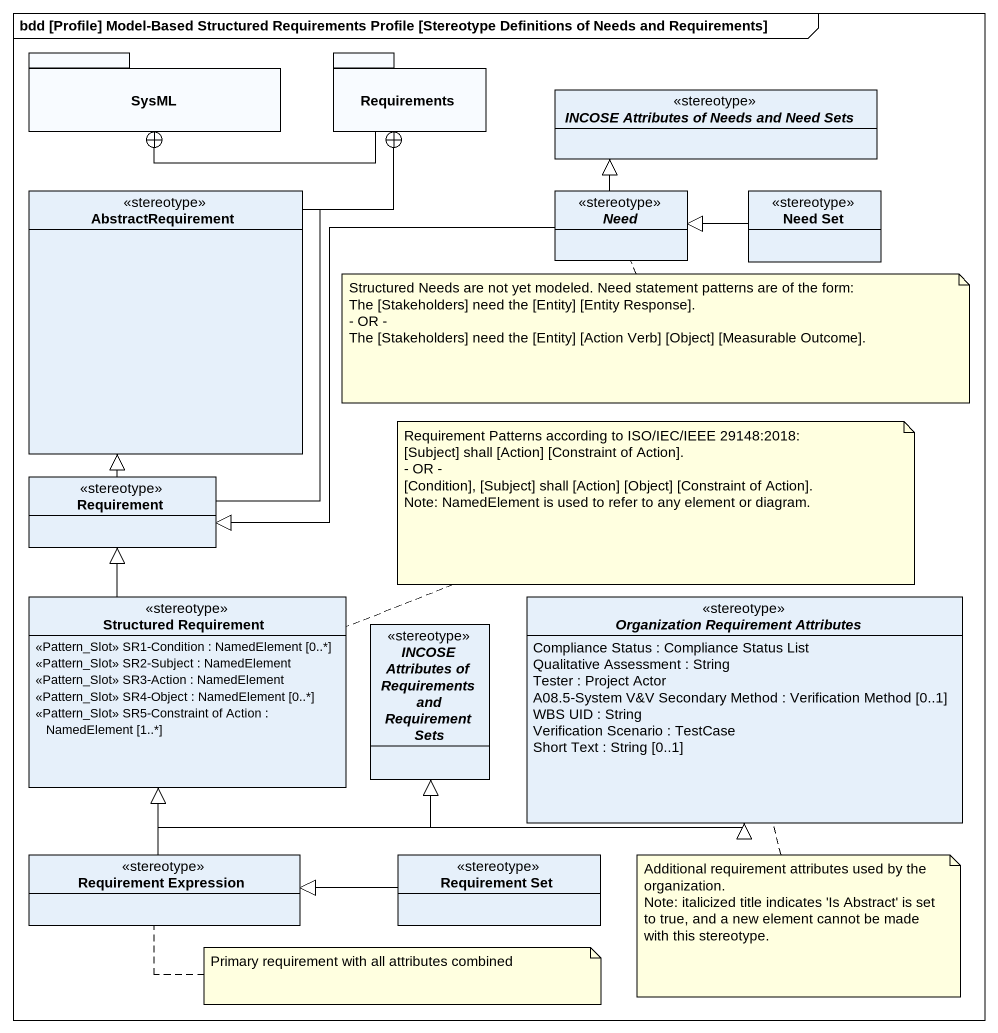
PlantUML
@startuml
mainframe bdd [Profile] Model-Based Structured Requirements Profile [Stereotype Definitions of Needs and Requirements]
hide circle
hide empty members
package SysML {
}
package Requirements {
}
abstract class "INCOSE Attributes of Needs and Need Sets" as INCOSE_Attributes_of_Needs <<stereotype>>
class AbstractRequirement <<stereotype>>
abstract class Need <<stereotype>>
class "Need Set" as Need_Set <<stereotype>>
class Requirement <<stereotype>>
class "Structured Requirement" as Structured_Requirement <<stereotype>> {
  <<Pattern_Slot>> SR1-Condition : NamedElement [0..*]
  <<Pattern_Slot>> SR2-Subject : NamedElement
  <<Pattern_Slot>> SR3-Action : NamedElement
  <<Pattern_Slot>> SR4-Object : NamedElement [0..*]
  <<Pattern_Slot>> SR5-Constraint of Action : NamedElement [1..*]
}
abstract class "INCOSE Attributes of Requirements and Requirement Sets" as INCOSE_Attributes_of <<stereotype>>
abstract class "Organization Requirement Attributes" as Organization_Requirement <<stereotype>> {
  Compliance Status : Compliance Status List
  Qualitative Assessment : String
  Tester : Project Actor
  A08.5-System V&V Secondary Method : Verification Method [0..1]
  WBS UID : String
  Verification Scenario : TestCase
  Short Text : String [0..1]
}
class "Requirement Expression" as Requirement_Expression <<stereotype>>
class "Requirement Set" as Requirement_Set <<stereotype>>
Requirements -left-+ SysML
AbstractRequirement -up-+ Requirements
Need -up-|> INCOSE_Attributes_of_Needs
Need -left-|> Requirement
Need_Set -left-|> Need
Requirement -up-+ Requirements
Requirement -up-|> AbstractRequirement
Structured_Requirement -up-|> Requirement
Requirement_Expression -up-|> Structured_Requirement
Requirement_Expression -up-|> INCOSE_Attributes_of
Requirement_Expression -right-|> Organization_Requirement
Requirement_Set -left-|> Requirement_Expression
note bottom of Need
  Structured Needs are not yet modeled. Need statement patterns are of the form:
  The [Stakeholders] need the [Entity] [Entity Response].
  - OR -
  The [Stakeholders] need the [Entity] [Action Verb] [Object] [Measurable Outcome].
end note
note right of Structured_Requirement
  Requirement Patterns according to ISO/IEC/IEEE 29148:2018:
  [Subject] shall [Action] [Constraint of Action].
  - OR -
  [Condition], [Subject] shall [Action] [Object] [Constraint of Action].
  Note: NamedElement is used to refer to any element or diagram.
end note
note bottom of Organization_Requirement
  Additional requirement attributes used by the organization.
  Note: italicized title indicates 'Is Abstract' is set to true, and a new element cannot be made with this stereotype.
end note
note right of Requirement_Expression : Primary requirement with all attributes combined
@enduml
